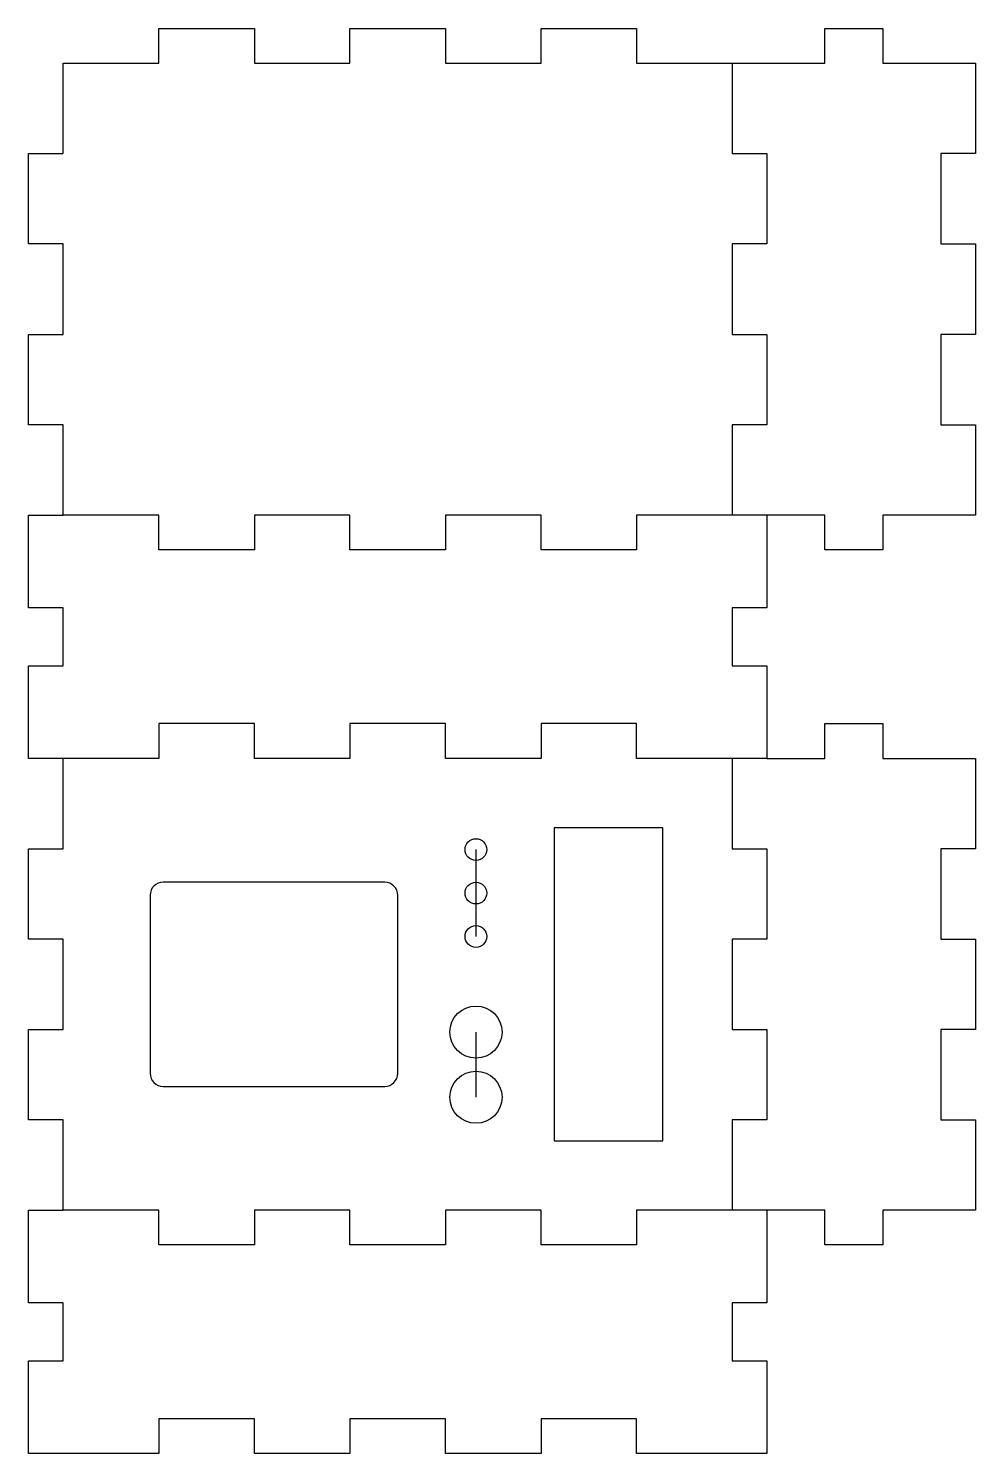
# Model space of a CAD drawing. Header units: millimetres. Extents: x 0 to 218, y 0 to 328.
import ezdxf

# ---------------------------------------------------------------- set-up
doc = ezdxf.new("R2010")
doc.units = ezdxf.units.MM
doc.layers.get('0').update_dxf_attribs({"linetype": 'CONTINUOUS'})

msp = doc.modelspace()

# ---------------------------------------------------------------- linework, layer by layer
for p, q in [((162.05, 320.05), (162.05, 299.25)), ((162.05, 299.25), (170.05, 299.25)), ((170.05, 299.25), (170.05, 278.45)), ((170.05, 278.45), (162.05, 278.45)), ((162.05, 278.45), (162.05, 257.65)), ((162.05, 257.65), (170.05, 257.65)), ((170.05, 257.65), (170.05, 236.85)), ((170.05, 236.85), (162.05, 236.85)), ((162.05, 236.85), (162.05, 216.05)), ((0.05, 208.05), (0.05, 216.05)), ((0.05, 216.05), (8.05, 216.05)), ((170.05, 216.05), (170.05, 194.72)), ((0.05, 194.72), (0.05, 208.05)), ((8.05, 194.72), (0.05, 194.72)), ((8.05, 181.38), (8.05, 194.72)), ((162.05, 194.72), (162.05, 181.38)), ((170.05, 194.72), (162.05, 194.72)), ((0.05, 160.05), (0.05, 181.38)), ((0.05, 181.38), (8.05, 181.38)), ((162.05, 181.38), (170.05, 181.38)), ((170.05, 181.38), (170.05, 160.05)), ((30.05, 168.05), (30.05, 160.05)), ((52.05, 168.05), (30.05, 168.05)), ((52.05, 160.05), (52.05, 168.05)), ((74.05, 168.05), (74.05, 160.05)), ((96.05, 168.05), (74.05, 168.05)), ((96.05, 160.05), (96.05, 168.05)), ((140.05, 168.05), (118.05, 168.05)), ((118.05, 168.05), (118.05, 160.05)), ((140.05, 160.05), (140.05, 168.05)), ((183.38, 168.05), (196.72, 168.05)), ((183.38, 160.05), (183.38, 168.05)), ((196.72, 168.05), (196.72, 160.05)), ((30.05, 160.05), (0.05, 160.05)), ((8.05, 139.25), (8.05, 160.05)), ((74.05, 160.05), (52.05, 160.05)), ((118.05, 160.05), (96.05, 160.05)), ((170.05, 160.05), (140.05, 160.05)), ((162.05, 160.05), (162.05, 139.25)), ((170.05, 160.05), (183.38, 160.05)), ((196.72, 160.05), (218.05, 160.05)), ((218.05, 160.05), (218.05, 139.25)), ((0.05, 118.45), (0.05, 139.25)), ((0.05, 139.25), (8.05, 139.25)), ((103.05, 139.05), (103.05, 119.05)), ((162.05, 139.25), (170.05, 139.25)), ((170.05, 139.25), (170.05, 118.45)), ((210.05, 139.25), (210.05, 118.45)), ((218.05, 139.25), (210.05, 139.25)), ((8.05, 118.45), (0.05, 118.45)), ((8.05, 97.65), (8.05, 118.45)), ((162.05, 118.45), (162.05, 97.65)), ((170.05, 118.45), (162.05, 118.45)), ((210.05, 118.45), (218.05, 118.45)), ((218.05, 118.45), (218.05, 97.65)), ((0.05, 76.85), (0.05, 97.65)), ((0.05, 97.65), (8.05, 97.65)), ((103.05, 97.05), (103.05, 82.05)), ((162.05, 97.65), (170.05, 97.65)), ((170.05, 97.65), (170.05, 76.85)), ((218.05, 97.65), (210.05, 97.65)), ((210.05, 97.65), (210.05, 76.85)), ((8.05, 76.85), (0.05, 76.85)), ((8.05, 56.05), (8.05, 76.85)), ((162.05, 76.85), (162.05, 56.05)), ((170.05, 76.85), (162.05, 76.85)), ((210.05, 76.85), (218.05, 76.85)), ((218.05, 76.85), (218.05, 56.05)), ((0.05, 56.05), (8.05, 56.05)), ((0.05, 48.05), (0.05, 56.05)), ((30.05, 56.05), (8.05, 56.05)), ((30.05, 48.05), (30.05, 56.05)), ((52.05, 56.05), (52.05, 48.05)), ((74.05, 56.05), (52.05, 56.05)), ((74.05, 48.05), (74.05, 56.05)), ((96.05, 56.05), (96.05, 48.05)), ((118.05, 56.05), (96.05, 56.05)), ((118.05, 48.05), (118.05, 56.05)), ((162.05, 56.05), (140.05, 56.05)), ((140.05, 56.05), (140.05, 48.05)), ((183.38, 56.05), (162.05, 56.05)), ((170.05, 56.05), (170.05, 34.72)), ((183.38, 48.05), (183.38, 56.05)), ((196.72, 56.05), (196.72, 48.05)), ((218.05, 56.05), (196.72, 56.05)), ((0.05, 34.72), (0.05, 48.05)), ((52.05, 48.05), (30.05, 48.05)), ((96.05, 48.05), (74.05, 48.05)), ((140.05, 48.05), (118.05, 48.05)), ((196.72, 48.05), (183.38, 48.05)), ((8.05, 34.72), (0.05, 34.72)), ((8.05, 21.38), (8.05, 34.72)), ((170.05, 34.72), (162.05, 34.72)), ((162.05, 34.72), (162.05, 21.38)), ((0.05, 21.38), (8.05, 21.38)), ((0.05, 0.05), (0.05, 21.38)), ((162.05, 21.38), (170.05, 21.38)), ((170.05, 21.38), (170.05, 0.05)), ((52.05, 8.05), (30.05, 8.05)), ((30.05, 8.05), (30.05, 0.05)), ((52.05, 0.05), (52.05, 8.05)), ((96.05, 8.05), (74.05, 8.05)), ((74.05, 8.05), (74.05, 0.05)), ((96.05, 0.05), (96.05, 8.05)), ((118.05, 8.05), (118.05, 0.05)), ((140.05, 8.05), (118.05, 8.05)), ((140.05, 0.05), (140.05, 8.05)), ((30.05, 0.05), (0.05, 0.05)), ((74.05, 0.05), (52.05, 0.05)), ((118.05, 0.05), (96.05, 0.05)), ((170.05, 0.05), (140.05, 0.05))]:
    msp.add_line(p, q)
for points in [[(30.05, 320.05), (30.05, 328.05), (52.05, 328.05), (52.05, 320.05), (74.05, 320.05), (74.05, 328.05), (96.05, 328.05), (96.05, 320.05), (118.05, 320.05), (118.05, 328.05), (140.05, 328.05), (140.05, 320.05), (162.05, 320.05), (183.38, 320.05), (183.38, 328.05), (196.72, 328.05), (196.72, 320.05), (218.05, 320.05), (218.05, 299.25), (210.05, 299.25), (210.05, 278.45), (218.05, 278.45), (218.05, 257.65), (210.05, 257.65), (210.05, 236.85), (218.05, 236.85), (218.05, 216.05), (196.72, 216.05), (196.72, 208.05), (183.38, 208.05), (183.38, 216.05), (162.05, 216.05), (140.05, 216.05), (140.05, 208.05), (118.05, 208.05), (118.05, 216.05), (96.05, 216.05), (96.05, 208.05), (74.05, 208.05), (74.05, 216.05), (52.05, 216.05), (52.05, 208.05), (30.05, 208.05), (30.05, 216.05), (8.05, 216.05), (8.05, 236.85), (0.05, 236.85), (0.05, 257.65), (8.05, 257.65), (8.05, 278.45), (0.05, 278.45), (0.05, 299.25), (8.05, 299.25), (8.05, 320.05)], [(146.05, 144.05), (121.05, 144.05), (121.05, 72.05), (146.05, 72.05)]]:
    msp.add_lwpolyline(points, close=True)
msp.add_lwpolyline([(82.05, 131.55), (31.05, 131.55, 0.414214), (28.05, 128.55), (28.05, 87.55, 0.414214), (31.05, 84.55), (82.05, 84.55, 0.414214), (85.05, 87.55), (85.05, 128.55, 0.414214)], format="xyb", close=True)
for centre, radius in [((103.05, 139.05), 2.5), ((103.05, 129.05), 2.5), ((103.05, 119.05), 2.5), ((103.05, 97.05), 6), ((103.05, 82.05), 6)]:
    msp.add_circle(centre, radius)

doc.saveas('drawing.dxf')
